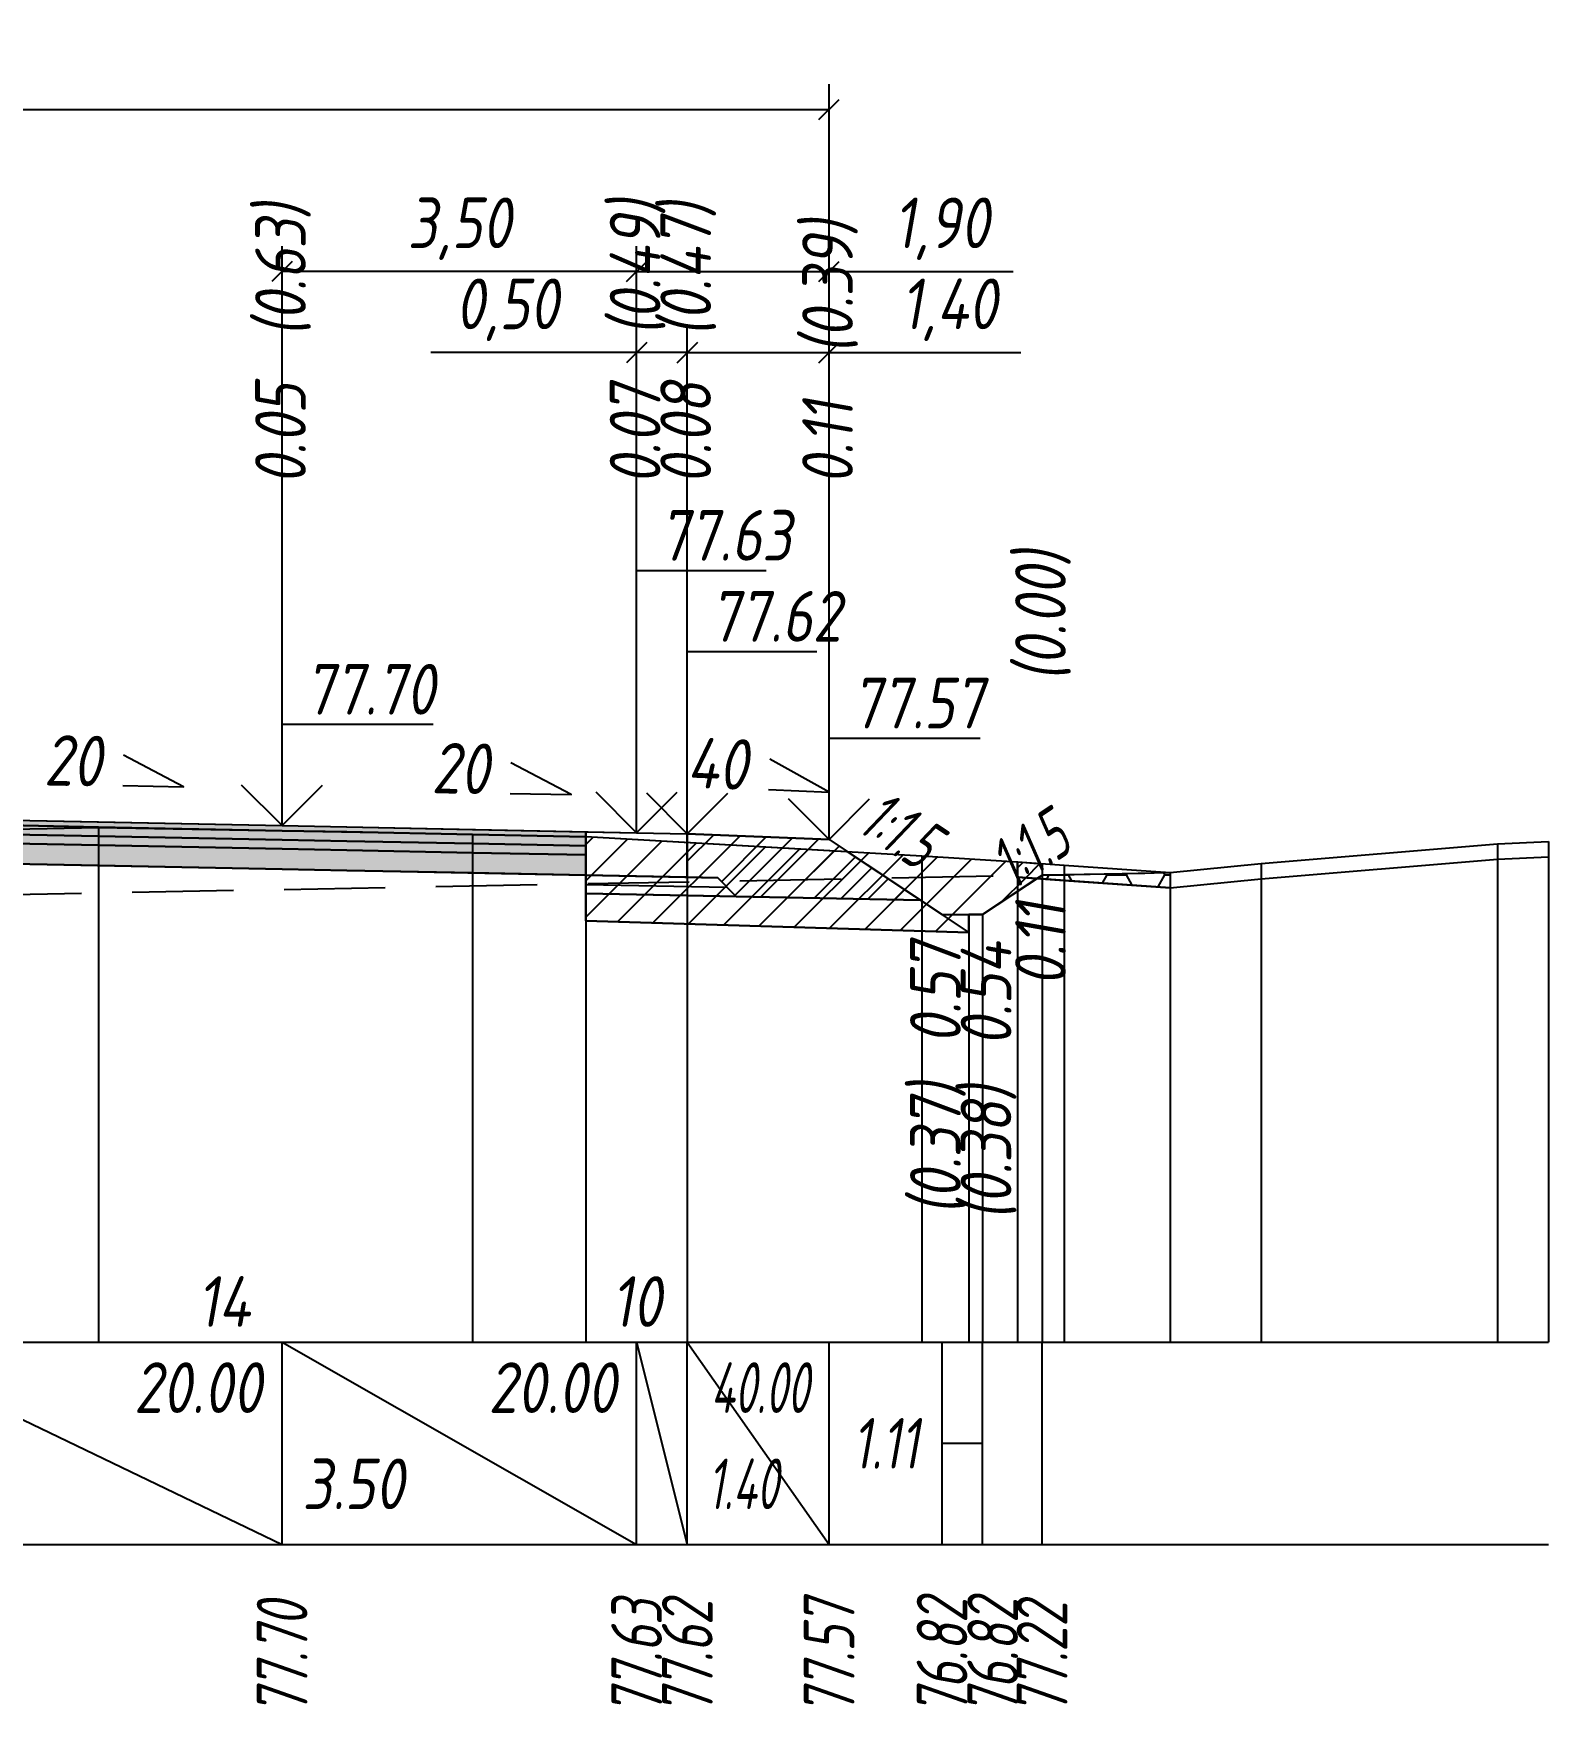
# Model space of a CAD drawing. Extents: x -717 to 1451, y -133302 to 233.
# Drawn here: x 167 to 241.8, y -18704.9 to -18622.4 of the extents above; entities that cross this region are included whole.
import ezdxf
from ezdxf.enums import TextEntityAlignment as Align

# ---------------------------------------------------------------- set-up
doc = ezdxf.new("R2010")
doc.units = 0
doc.linetypes.add('штриховая', pattern=[0.75, 0.5, -0.25])
for name, color, linetype in [('Интерполированный поперечник', 2, 'Continuous'), ('Код_514', 1, 'Continuous'), ('Контур_0', 7, 'Continuous'), ('Контур_2521', 7, 'Continuous'), ('Контур_2564', 7, 'Continuous'), ('Контур_2660', 7, 'Continuous'), ('Контур_2665', 7, 'Continuous'), ('Контур_400', 7, 'Continuous'), ('Контур_508', 7, 'Continuous'), ('Контур_512', 7, 'Continuous'), ('Контур_513', 7, 'Continuous'), ('Контур_818', 7, 'Continuous'), ('Красный поперечник', 1, 'Continuous'), ('Объём_2501', 7, 'Continuous'), ('Объём_2564', 7, 'Continuous'), ('Объём_2650', 7, 'Continuous'), ('Объём_2660', 7, 'Continuous'), ('Объём_2661', 7, 'Continuous'), ('Объём_2662', 7, 'Continuous'), ('Объём_2663', 7, 'Continuous'), ('Объём_2664', 7, 'Continuous'), ('Объём_2665', 7, 'Continuous'), ('Объём_2666', 7, 'Continuous'), ('Объём_2667', 7, 'Continuous'), ('Объём_2668', 7, 'Continuous'), ('Объём_2669', 7, 'Continuous'), ('Объём_2675', 7, 'Continuous'), ('Объём_2753', 7, 'Continuous'), ('Откосы', 7, 'Continuous'), ('Отметки покрытия', 7, 'Continuous'), ('Рабочие отметки', 7, 'Continuous'), ('Рабочие отметки доп.', 7, 'Continuous'), ('Слои выравнивания', 7, 'Continuous'), ('Таблица', 7, 'Continuous'), ('Уклоны проезжей части', 7, 'Continuous'), ('Черный поперечник', 3, 'Continuous')]:
    doc.layers.add(name, color=color, linetype=linetype)
for name, color, linetype, true_color in [('Контур_2540', 2, 'Continuous', 0xffff00), ('Контур_2560', 2, 'Continuous', 0xffff00), ('Контур_2561', 7, 'Continuous', 0xff8040), ('Контур_2562', 3, 'Continuous', 0x00ff00), ('Контур_2563', 7, 'Continuous', 0xff8000), ('Контур_2570', 7, 'Continuous', 0x80ff00), ('Контур_2725', 7, 'Continuous', 0x323232), ('Контур_2736', 4, 'Continuous', 0x00ffff), ('Контур_2737', 4, 'Continuous', 0x00ffff), ('Контур_2738', 4, 'Continuous', 0x00ffff), ('Контур_2739', 4, 'Continuous', 0x00ffff), ('Контур_2741', 4, 'Continuous', 0x00ffff), ('Контур_2742', 4, 'Continuous', 0x00ffff), ('Контур_2743', 4, 'Continuous', 0x00ffff), ('Контур_2744', 7, 'Continuous', 0xa4ffff), ('Контур_2745', 7, 'Continuous', 0xa4ffff), ('Контур_2747', 4, 'Continuous', 0x00ffff), ('Контур_2748', 4, 'Continuous', 0x00ffff), ('Контур_2749', 4, 'Continuous', 0x00ffff), ('Контур_2750', 4, 'Continuous', 0x00ffff), ('Контур_2751', 4, 'Continuous', 0x00ffff), ('Контур_2752', 4, 'Continuous', 0x00ffff), ('Контур_2760', 7, 'Continuous', 0x323232), ('Контур_2761', 7, 'Continuous', 0x323232), ('Контур_2762', 7, 'Continuous', 0x323232), ('Контур_2763', 7, 'Continuous', 0x323232), ('Контур_402', 7, 'Continuous', 0xff6464), ('Контур_703', 4, 'Continuous', 0x00ffff), ('Контур_705', 4, 'Continuous', 0x00ffff), ('Контур_707', 4, 'Continuous', 0x00ffff), ('Контур_720', 131, 'Continuous', 0xaaffff), ('Объём_2500', 7, 'Continuous', 0xc0c0c0), ('Объём_2520', 7, 'Continuous', 0x80ffff), ('Объём_2540', 2, 'Continuous', 0xffff00), ('Объём_2560', 2, 'Continuous', 0xffff00), ('Объём_2561', 7, 'Continuous', 0xff8040), ('Объём_2562', 3, 'Continuous', 0x00ff00), ('Объём_2563', 7, 'Continuous', 0xff8000), ('Объём_2570', 7, 'Continuous', 0x80ff00), ('Объём_2600', 7, 'Continuous', 0x808000), ('Объём_2746', 2, 'Continuous', 0xffff00)]:
    doc.layers.add(name, color=color, linetype=linetype, true_color=true_color)
doc.styles.get("Standard").update_dxf_attribs({"font": 'txt', "height": 2.5})
doc.styles.add('М', font='romand.shx', dxfattribs={"width": 0.8, "oblique": 10, "height": 2.5})
doc.dimstyles.new('ISO-25', dxfattribs={"dimtxt": 2.5, "dimasz": 2.5, "dimexe": 1.25, "dimexo": 0.625, "dimtad": 1, "dimtxsty": 'Standard', "dimcen": 2.5, "dimadec": 0, "dimazin": 0, "dimtfac": 1, "dimtmove": 0, "dimatfit": 3, "dimfxl": 1, "dimarcsym": 0})

# ---------------------------------------------------------------- blocks, each defined once
blk = doc.blocks.new('_Oblique')
at = {"color": 0, "linetype": 'ByBlock', "lineweight": -2}
blk.add_line((-0.5, -0.5), (0.5, 0.5), dxfattribs=at)
blk = doc.blocks.new('*D441')
at = {"color": 0, "lineweight": -2, "transparency": 16777216}
for p, q in [((199.311, -18661.345), (199.311, -18636.905)), ((206.311, -18661.625), (206.311, -18636.905)), ((199.311, -18638.155), (206.311, -18638.155)), ((206.311, -18638.155), (215.777, -18638.155))]:
    blk.add_line(p, q, dxfattribs=at)
at = {"layer": 'Defpoints', "color": 0, "transparency": 16777216}
for p in [(206.311, -18638.155), (199.311, -18661.97), (206.311, -18662.25)]:
    blk.add_point(p, dxfattribs=at)
at = {"color": 0, "lineweight": -2, "transparency": 16777216, "rotation": 180}
blk.add_blockref('_Oblique', (199.311, -18638.155), dxfattribs=at)
at = {"color": 0, "lineweight": -2, "transparency": 16777216}
blk.add_blockref('_Oblique', (206.311, -18638.155), dxfattribs=at)
at = {"color": 0, "transparency": 16777216, "insert": (212.237, -18636.042), "char_height": 2.5, "width": 8.75, "attachment_point": 5, "style": 'М'}
blk.add_mtext('1,40', dxfattribs=at)
blk = doc.blocks.new('*D443')
at = {"color": 0, "lineweight": -2, "transparency": 16777216}
for p, q in [((196.811, -18661.295), (196.811, -18636.905)), ((199.311, -18661.345), (199.311, -18636.905)), ((196.811, -18638.155), (186.66, -18638.155)), ((199.311, -18638.155), (196.811, -18638.155))]:
    blk.add_line(p, q, dxfattribs=at)
at = {"layer": 'Defpoints', "color": 0, "transparency": 16777216}
for p in [(199.311, -18638.155), (196.811, -18661.92), (199.311, -18661.97)]:
    blk.add_point(p, dxfattribs=at)
at = {"color": 0, "lineweight": -2, "transparency": 16777216, "rotation": 180}
blk.add_blockref('_Oblique', (196.811, -18638.155), dxfattribs=at)
at = {"color": 0, "lineweight": -2, "transparency": 16777216}
blk.add_blockref('_Oblique', (199.311, -18638.155), dxfattribs=at)
at = {"color": 0, "transparency": 16777216, "insert": (190.422, -18636.042), "char_height": 2.5, "width": 9.16667, "attachment_point": 5, "style": 'М'}
blk.add_mtext('0,50', dxfattribs=at)
blk = doc.blocks.new('*D445')
at = {"color": 0, "lineweight": -2, "transparency": 16777216}
for p, q in [((179.311, -18660.945), (179.311, -18632.905)), ((196.811, -18661.295), (196.811, -18632.905)), ((196.811, -18634.155), (179.311, -18634.155))]:
    blk.add_line(p, q, dxfattribs=at)
at = {"layer": 'Defpoints', "color": 0, "transparency": 16777216}
for p in [(179.311, -18634.155), (179.311, -18661.57), (196.811, -18661.92)]:
    blk.add_point(p, dxfattribs=at)
at = {"color": 0, "lineweight": -2, "transparency": 16777216, "rotation": 180}
blk.add_blockref('_Oblique', (179.311, -18634.155), dxfattribs=at)
at = {"color": 0, "lineweight": -2, "transparency": 16777216}
blk.add_blockref('_Oblique', (196.811, -18634.155), dxfattribs=at)
at = {"color": 0, "transparency": 16777216, "insert": (188.061, -18632.042), "char_height": 2.5, "width": 9.58333, "attachment_point": 5, "style": 'М'}
blk.add_mtext('3,50', dxfattribs=at)
blk = doc.blocks.new('*D446')
at = {"color": 0, "lineweight": -2, "transparency": 16777216}
for p, q in [((196.811, -18661.295), (196.811, -18632.905)), ((206.311, -18661.625), (206.311, -18632.905)), ((196.811, -18634.155), (206.311, -18634.155)), ((206.311, -18634.155), (215.402, -18634.155))]:
    blk.add_line(p, q, dxfattribs=at)
at = {"layer": 'Defpoints', "color": 0, "transparency": 16777216}
for p in [(196.811, -18634.155), (196.811, -18661.92), (206.311, -18662.25)]:
    blk.add_point(p, dxfattribs=at)
at = {"color": 0, "lineweight": -2, "transparency": 16777216, "rotation": 180}
blk.add_blockref('_Oblique', (196.811, -18634.155), dxfattribs=at)
at = {"color": 0, "lineweight": -2, "transparency": 16777216}
blk.add_blockref('_Oblique', (206.311, -18634.155), dxfattribs=at)
at = {"color": 0, "transparency": 16777216, "insert": (211.861, -18632.042), "char_height": 2.5, "width": 8.75, "attachment_point": 5, "style": 'М'}
blk.add_mtext('1,90', dxfattribs=at)
blk = doc.blocks.new('*D448')
at = {"color": 0, "lineweight": -2, "transparency": 16777216}
for p, q in [((110.811, -18661.625), (110.811, -18624.905)), ((206.311, -18661.625), (206.311, -18624.905)), ((110.811, -18626.155), (206.311, -18626.155))]:
    blk.add_line(p, q, dxfattribs=at)
at = {"layer": 'Defpoints', "color": 0, "transparency": 16777216}
for p in [(206.311, -18626.155), (110.811, -18662.25), (206.311, -18662.25)]:
    blk.add_point(p, dxfattribs=at)
at = {"color": 0, "lineweight": -2, "transparency": 16777216, "rotation": 180}
blk.add_blockref('_Oblique', (110.811, -18626.155), dxfattribs=at)
at = {"color": 0, "lineweight": -2, "transparency": 16777216}
blk.add_blockref('_Oblique', (206.311, -18626.155), dxfattribs=at)
at = {"color": 0, "transparency": 16777216, "insert": (158.561, -18624.042), "char_height": 2.5, "width": 10.41667, "attachment_point": 5, "style": 'М'}
blk.add_mtext('19,10', dxfattribs=at)

msp = doc.modelspace()

# ---------------------------------------------------------------- hatches: boundary and pattern name
at = {"layer": 'Объём_2563'}
h = msp.add_hatch(dxfattribs=at)
h.set_pattern_fill('ANSI31', color=256, scale=0.3)
h.paths.add_polyline_path([(201.73, -18665.006), (200.811, -18664.087), (199.311, -18664.057), (199.311, -18661.907), (206.311, -18662.187), (210.811, -18665.187)])
at = {"layer": 'Объём_2570'}
h = msp.add_hatch(dxfattribs=at)
h.set_pattern_fill('ANSI31', color=256, scale=0.2)
h.paths.add_polyline_path([(215.607, -18663.303), (216.82, -18663.389), (216.82, -18664.137), (215.611, -18664.049)])
at = {"layer": 'Объём_2600'}
h = msp.add_hatch(dxfattribs=at)
h.set_pattern_fill('ANSI31', color=6, scale=0.4)
h.paths.add_polyline_path([(213.885, -18665.903), (213.203, -18665.903), (213.203, -18666.782), (194.306, -18666.215), (194.306, -18662.045), (210.89, -18662.997), (215.607, -18663.303), (215.611, -18664.049), (216.562, -18664.118)])
h = msp.add_hatch(dxfattribs=at)
h.set_pattern_fill('HONEY', color=5, scale=0.3)
h.paths.add_polyline_path([(216.82, -18663.946), (223.152, -18663.826), (223.152, -18664.576), (216.562, -18664.118)])
at = {"layer": 'Слои выравнивания'}
for color, points in [(2, [(158.561, -18661.092), (159.419, -18661.11), (164.313, -18661.207), (170.243, -18661.326), (179.311, -18661.507), (182.51, -18661.571), (188.713, -18661.695), (194.306, -18661.807), (194.306, -18662.057), (188.713, -18661.945), (182.51, -18661.821), (179.311, -18661.757), (170.243, -18661.576), (164.313, -18661.457), (159.419, -18661.36), (158.561, -18661.342)]), (3, [(158.561, -18661.342), (159.419, -18661.36), (164.313, -18661.457), (170.243, -18661.576), (179.311, -18661.757), (182.51, -18661.821), (188.713, -18661.945), (194.306, -18662.057), (194.306, -18662.507), (188.713, -18662.395), (182.51, -18662.271), (179.311, -18662.207), (170.243, -18662.026), (164.313, -18661.907), (159.419, -18661.81), (158.561, -18661.792)]), (4, [(158.561, -18661.792), (159.419, -18661.81), (164.313, -18661.907), (170.243, -18662.026), (179.311, -18662.207), (182.51, -18662.271), (188.713, -18662.395), (194.306, -18662.507), (194.306, -18662.957), (188.713, -18662.845), (182.51, -18662.721), (179.311, -18662.657), (170.243, -18662.476), (164.313, -18662.357), (159.419, -18662.26), (158.561, -18662.242)]), (5, [(158.561, -18662.242), (159.419, -18662.26), (164.313, -18662.357), (170.243, -18662.476), (179.311, -18662.657), (182.51, -18662.721), (188.713, -18662.845), (194.306, -18662.957), (194.306, -18663.957), (188.713, -18663.845), (182.51, -18663.721), (179.311, -18663.657), (170.243, -18663.476), (164.313, -18663.357), (159.419, -18663.26), (158.561, -18663.242)])]:
    msp.add_hatch(color=color, dxfattribs=at).paths.add_polyline_path(points)

# ---------------------------------------------------------------- linework, layer by layer
at = {"layer": 'Интерполированный поперечник', "linetype": 'штриховая', "ltscale": 10, "flags": 128}
msp.add_lwpolyline([(104.42, -18666.072), (223.152, -18663.826)], dxfattribs=at)
at = {"layer": 'Код_514'}
for p, q in [((158.561, -18687), (179.311, -18697)), ((179.311, -18697), (179.311, -18687)), ((179.311, -18687), (196.811, -18697)), ((196.811, -18697), (196.811, -18687)), ((196.811, -18687), (199.311, -18697)), ((199.311, -18697), (199.311, -18687)), ((199.311, -18687), (206.311, -18697)), ((206.311, -18697), (206.311, -18687)), ((211.885, -18697), (211.885, -18687)), ((213.885, -18697), (213.885, -18687)), ((216.82, -18697), (216.82, -18687)), ((211.885, -18692), (213.885, -18692))]:
    msp.add_line(p, q, dxfattribs=at)
at = {"layer": 'Контур_0', "flags": 128}
for points in [[(194.306, -18661.807), (199.311, -18661.907), (199.311, -18664.057), (194.306, -18663.957), (194.306, -18661.807), (194.306, -18661.807)], [(206.311, -18662.187), (209.166, -18664.09), (209.166, -18664.09), (209.166, -18664.09), (209.166, -18664.09), (209.166, -18664.09), (209.166, -18664.09), (209.166, -18664.09), (209.166, -18664.09), (209.166, -18664.09), (209.166, -18664.09), (209.166, -18664.09), (209.166, -18664.09), (209.166, -18664.09), (209.166, -18664.09), (211.885, -18665.903)], [(206.311, -18662.187), (209.166, -18664.09), (209.166, -18664.09), (209.166, -18664.09), (209.166, -18664.09), (209.166, -18664.09), (209.166, -18664.09), (209.166, -18664.09), (209.166, -18664.09), (209.166, -18664.09), (209.166, -18664.09), (209.166, -18664.09), (209.166, -18664.09), (209.166, -18664.09), (209.166, -18664.09), (211.885, -18665.903), (213.885, -18665.903), (216.82, -18663.946), (216.82, -18663.946), (216.82, -18663.946), (216.82, -18663.946), (216.82, -18663.946), (216.82, -18663.946), (216.82, -18663.946), (216.82, -18663.946), (216.82, -18663.946), (216.82, -18663.946), (216.82, -18663.946), (216.82, -18663.946), (216.82, -18663.946)], [(199.311, -18664.957), (194.306, -18664.857), (194.306, -18663.957), (200.811, -18664.087), (201.73, -18665.006), (199.311, -18664.957), (199.311, -18664.957)], [(199.311, -18664.057), (200.811, -18664.087), (201.73, -18665.006), (210.811, -18665.187)]]:
    msp.add_lwpolyline(points, dxfattribs=at)
at = {"layer": 'Контур_2521', "color": 250, "flags": 128}
msp.add_lwpolyline([(194.306, -18664.407), (201.27, -18664.547)], dxfattribs=at)
at = {"layer": 'Контур_2540', "flags": 128}
msp.add_lwpolyline([(196.811, -18664.907), (210.811, -18665.187), (213.203, -18666.782), (194.306, -18666.215), (194.306, -18664.857), (196.811, -18664.907), (196.811, -18664.907)], dxfattribs=at)
at = {"layer": 'Контур_2560', "flags": 128}
msp.add_lwpolyline([(199.311, -18661.907), (206.311, -18662.187), (206.311, -18662.187), (206.311, -18662.187)], dxfattribs=at)
at = {"layer": 'Контур_2561', "flags": 128}
msp.add_lwpolyline([(199.311, -18661.907), (199.311, -18661.907), (206.311, -18662.187), (206.311, -18662.187), (199.311, -18661.907)], dxfattribs=at)
at = {"layer": 'Контур_2562', "flags": 128}
msp.add_lwpolyline([(206.311, -18662.187), (206.311, -18662.187), (206.311, -18662.187), (206.311, -18662.187), (206.311, -18662.187)], dxfattribs=at)
at = {"layer": 'Контур_2563', "flags": 128}
msp.add_lwpolyline([(201.73, -18665.006), (200.811, -18664.087), (199.311, -18664.057), (199.311, -18661.907), (206.311, -18662.187), (210.811, -18665.187), (201.73, -18665.006), (201.73, -18665.006)], dxfattribs=at)
at = {"layer": 'Контур_2564', "flags": 128}
msp.add_lwpolyline([(199.311, -18661.907), (206.311, -18662.187)], dxfattribs=at)
at = {"layer": 'Контур_2570', "flags": 128}
msp.add_lwpolyline([(164.313, -18661.711), (170.243, -18661.608), (188.713, -18661.929), (194.306, -18662.045), (210.89, -18662.997), (215.607, -18663.303), (215.611, -18663.299), (215.611, -18664.049), (217.911, -18664.216), (223.152, -18664.576), (223.152, -18664.576), (227.64, -18664.131), (239.307, -18663.157), (241.82, -18663.042)], dxfattribs=at)
at = {"layer": 'Контур_2660', "flags": 128}
msp.add_lwpolyline([(194.306, -18666.215), (213.203, -18666.782)], dxfattribs=at)
at = {"layer": 'Контур_2665', "flags": 128}
msp.add_lwpolyline([(206.311, -18662.187), (206.311, -18662.187)], dxfattribs=at)
at = {"layer": 'Контур_2725', "flags": 128}
msp.add_lwpolyline([(145.539, -18663.503), (158.561, -18663.242), (159.419, -18663.26), (164.313, -18663.357), (170.243, -18663.476), (179.311, -18663.657), (182.51, -18663.721), (188.713, -18663.845), (194.306, -18663.957)], dxfattribs=at)
at = {"layer": 'Контур_2736', "flags": 128}
for points in [[(206.311, -18662.187), (209.166, -18664.09)], [(209.166, -18664.09), (211.885, -18665.903)]]:
    msp.add_lwpolyline(points, dxfattribs=at)
at = {"layer": 'Контур_2737', "flags": 128}
msp.add_lwpolyline([(209.166, -18664.09), (209.166, -18664.09)], dxfattribs=at)
at = {"layer": 'Контур_2738', "flags": 128}
msp.add_lwpolyline([(209.166, -18664.09), (209.166, -18664.09)], dxfattribs=at)
at = {"layer": 'Контур_2739', "flags": 128}
msp.add_lwpolyline([(209.166, -18664.09), (209.166, -18664.09)], dxfattribs=at)
at = {"layer": 'Контур_2741', "flags": 128}
msp.add_lwpolyline([(216.82, -18663.946), (216.82, -18663.946)], dxfattribs=at)
at = {"layer": 'Контур_2742', "flags": 128}
msp.add_lwpolyline([(216.82, -18663.946), (216.82, -18663.946)], dxfattribs=at)
at = {"layer": 'Контур_2743', "flags": 128}
msp.add_lwpolyline([(216.82, -18663.946), (216.82, -18663.946)], dxfattribs=at)
at = {"layer": 'Контур_2744', "flags": 128}
msp.add_lwpolyline([(216.82, -18663.946), (216.82, -18663.946)], dxfattribs=at)
msp.add_lwpolyline([(216.82, -18663.946), (216.82, -18663.946)], dxfattribs=at)
msp.add_lwpolyline([(216.82, -18663.946), (216.82, -18663.946)], dxfattribs=at)
msp.add_lwpolyline([(216.82, -18663.946), (216.82, -18663.946)], dxfattribs=at)
msp.add_lwpolyline([(216.82, -18663.946), (216.82, -18663.946)], dxfattribs=at)
msp.add_lwpolyline([(216.82, -18663.946), (216.82, -18663.946)], dxfattribs=at)
at = {"layer": 'Контур_2745', "flags": 128}
msp.add_lwpolyline([(209.166, -18664.09), (209.166, -18664.09)], dxfattribs=at)
msp.add_lwpolyline([(209.166, -18664.09), (209.166, -18664.09)], dxfattribs=at)
msp.add_lwpolyline([(209.166, -18664.09), (209.166, -18664.09)], dxfattribs=at)
msp.add_lwpolyline([(209.166, -18664.09), (209.166, -18664.09)], dxfattribs=at)
msp.add_lwpolyline([(209.166, -18664.09), (209.166, -18664.09)], dxfattribs=at)
msp.add_lwpolyline([(209.166, -18664.09), (209.166, -18664.09)], dxfattribs=at)
at = {"layer": 'Контур_2747', "flags": 128}
msp.add_lwpolyline([(209.166, -18664.09), (209.166, -18664.09)], dxfattribs=at)
at = {"layer": 'Контур_2748', "flags": 128}
msp.add_lwpolyline([(209.166, -18664.09), (209.166, -18664.09)], dxfattribs=at)
at = {"layer": 'Контур_2749', "flags": 128}
msp.add_lwpolyline([(209.166, -18664.09), (209.166, -18664.09)], dxfattribs=at)
at = {"layer": 'Контур_2750', "flags": 128}
msp.add_lwpolyline([(216.82, -18663.946), (216.82, -18663.946)], dxfattribs=at)
at = {"layer": 'Контур_2751', "flags": 128}
msp.add_lwpolyline([(216.82, -18663.946), (216.82, -18663.946)], dxfattribs=at)
at = {"layer": 'Контур_2752', "flags": 128}
msp.add_lwpolyline([(216.82, -18663.946), (216.82, -18663.946)], dxfattribs=at)
at = {"layer": 'Контур_2760', "flags": 128}
msp.add_lwpolyline([(145.539, -18661.353), (158.561, -18661.092), (159.419, -18661.11), (164.313, -18661.207), (170.243, -18661.326), (179.311, -18661.507), (182.51, -18661.571), (188.713, -18661.695), (194.306, -18661.807)], dxfattribs=at)
at = {"layer": 'Контур_2761', "flags": 128}
msp.add_lwpolyline([(145.539, -18661.603), (158.561, -18661.342), (159.419, -18661.36), (164.313, -18661.457), (170.243, -18661.576), (179.311, -18661.757), (182.51, -18661.821), (188.713, -18661.945), (194.306, -18662.057)], dxfattribs=at)
at = {"layer": 'Контур_2762', "flags": 128}
msp.add_lwpolyline([(145.539, -18662.053), (158.561, -18661.792), (159.419, -18661.81), (164.313, -18661.907), (170.243, -18662.026), (179.311, -18662.207), (182.51, -18662.271), (188.713, -18662.395), (194.306, -18662.507)], dxfattribs=at)
at = {"layer": 'Контур_2763', "flags": 128}
msp.add_lwpolyline([(145.539, -18662.503), (158.561, -18662.242), (159.419, -18662.26), (164.313, -18662.357), (170.243, -18662.476), (179.311, -18662.657), (182.51, -18662.721), (188.713, -18662.845), (194.306, -18662.957)], dxfattribs=at)
at = {"layer": 'Контур_400', "flags": 128}
msp.add_lwpolyline([(158.561, -18661.092), (179.311, -18661.507), (196.811, -18661.857), (196.811, -18661.857), (196.811, -18661.857), (196.811, -18661.857), (196.811, -18661.857), (196.811, -18661.857), (199.311, -18661.907)], dxfattribs=at)
at = {"layer": 'Контур_402', "flags": 128}
msp.add_lwpolyline([(105, -18666.749), (145.539, -18665.533), (145.539, -18663.503), (158.561, -18663.242), (194.306, -18663.957), (194.306, -18666.215), (213.203, -18666.782)], dxfattribs=at)
at = {"layer": 'Контур_508', "flags": 128}
msp.add_lwpolyline([(105, -18666.749), (145.539, -18665.533), (145.539, -18663.503), (158.561, -18663.242), (194.306, -18663.957), (194.306, -18666.215), (213.203, -18666.782), (213.203, -18665.903), (213.885, -18665.903), (216.82, -18663.946)], dxfattribs=at)
at = {"layer": 'Контур_512', "flags": 128}
msp.add_lwpolyline([(194.306, -18666.215), (213.203, -18666.782), (213.203, -18665.903), (213.885, -18665.903), (216.82, -18663.946)], dxfattribs=at)
at = {"layer": 'Контур_513', "flags": 128}
msp.add_lwpolyline([(105, -18666.749), (145.539, -18665.533), (145.539, -18663.503), (158.561, -18663.242), (194.306, -18663.957), (194.306, -18666.215), (213.203, -18666.782), (213.203, -18665.903), (213.885, -18665.903), (216.82, -18663.946)], dxfattribs=at)
at = {"layer": 'Контур_703', "flags": 128}
msp.add_lwpolyline([(206.311, -18662.187), (209.166, -18664.09)], dxfattribs=at)
at = {"layer": 'Контур_705', "flags": 128}
msp.add_lwpolyline([(209.166, -18664.09), (209.166, -18664.09)], dxfattribs=at)
at = {"layer": 'Контур_707', "flags": 128}
msp.add_lwpolyline([(213.885, -18665.903), (216.82, -18663.946)], dxfattribs=at)
at = {"layer": 'Контур_720', "flags": 128}
msp.add_lwpolyline([(211.885, -18665.903), (213.885, -18665.903)], dxfattribs=at)
at = {"layer": 'Контур_818', "flags": 128}
msp.add_lwpolyline([(105, -18666.717), (115.056, -18664.892), (121.119, -18664.005), (121.119, -18663.255), (139.859, -18662.444), (145.539, -18662.088), (158.561, -18661.827), (164.313, -18661.711), (170.243, -18661.608), (188.713, -18661.929), (194.306, -18662.045), (210.89, -18662.997), (215.607, -18663.303), (215.611, -18663.299), (215.611, -18664.049), (216.82, -18664.137)], dxfattribs=at)
at = {"layer": 'Красный поперечник'}
for p, q in [((158.561, -18661.092), (179.311, -18661.507)), ((179.311, -18661.507), (196.811, -18661.857)), ((196.811, -18661.857), (199.311, -18661.907)), ((199.311, -18661.907), (206.311, -18662.187)), ((206.311, -18662.187), (211.885, -18665.903)), ((213.885, -18665.903), (216.82, -18663.946)), ((216.82, -18663.946), (216.82, -18687)), ((211.885, -18665.903), (213.885, -18665.903)), ((213.203, -18665.903), (213.203, -18687)), ((213.885, -18665.903), (213.885, -18687)), ((194.306, -18666.215), (194.306, -18687)), ((213.203, -18666.782), (213.203, -18687))]:
    msp.add_line(p, q, dxfattribs=at)
at = {"layer": 'Объём_2500', "flags": 128}
msp.add_lwpolyline([(194.306, -18661.807), (199.311, -18661.907), (199.311, -18664.057), (194.306, -18663.957), (194.306, -18661.807), (194.306, -18661.807)], dxfattribs=at)
at = {"layer": 'Объём_2501', "flags": 128}
msp.add_lwpolyline([(158.561, -18661.092), (179.311, -18661.507), (196.811, -18661.857), (196.811, -18661.857), (196.811, -18661.857), (196.811, -18661.857), (196.811, -18661.857), (196.811, -18661.857), (199.311, -18661.907)], dxfattribs=at)
at = {"layer": 'Объём_2520', "color": 250, "flags": 128}
msp.add_lwpolyline([(199.311, -18664.957), (194.306, -18664.857), (194.306, -18663.957), (200.811, -18664.087), (201.73, -18665.006), (199.311, -18664.957), (199.311, -18664.957)], dxfattribs=at)
at = {"layer": 'Объём_2540', "flags": 128}
msp.add_lwpolyline([(196.811, -18664.907), (210.811, -18665.187), (213.203, -18666.782), (194.306, -18666.215), (194.306, -18664.857), (196.811, -18664.907), (196.811, -18664.907)], dxfattribs=at)
at = {"layer": 'Объём_2560', "flags": 128}
msp.add_lwpolyline([(199.311, -18661.907), (206.311, -18662.187), (206.311, -18662.187), (206.311, -18662.187)], dxfattribs=at)
at = {"layer": 'Объём_2561', "flags": 128}
msp.add_lwpolyline([(199.311, -18661.907), (199.311, -18661.907), (206.311, -18662.187), (206.311, -18662.187), (199.311, -18661.907)], dxfattribs=at)
at = {"layer": 'Объём_2562', "flags": 128}
msp.add_lwpolyline([(206.311, -18662.187), (206.311, -18662.187), (206.311, -18662.187), (206.311, -18662.187), (206.311, -18662.187)], dxfattribs=at)
at = {"layer": 'Объём_2563', "color": 250, "flags": 128}
msp.add_lwpolyline([(201.73, -18665.006), (200.811, -18664.087), (199.311, -18664.057), (199.311, -18661.907), (206.311, -18662.187), (210.811, -18665.187), (201.73, -18665.006), (201.73, -18665.006)], dxfattribs=at)
at = {"layer": 'Объём_2564', "flags": 128}
msp.add_lwpolyline([(199.311, -18661.907), (206.311, -18662.187)], dxfattribs=at)
at = {"layer": 'Объём_2570', "flags": 128}
msp.add_lwpolyline([(215.607, -18663.303), (216.82, -18663.389), (216.82, -18664.137), (215.611, -18664.049), (215.607, -18663.303), (215.607, -18663.303)], dxfattribs=at)
at = {"layer": 'Объём_2600', "color": 5, "flags": 128}
msp.add_lwpolyline([(216.82, -18663.946), (223.152, -18663.826), (223.152, -18664.576), (216.562, -18664.118), (216.82, -18663.946), (216.82, -18663.946)], dxfattribs=at)
at = {"layer": 'Объём_2650', "color": 6, "flags": 128}
msp.add_lwpolyline([(213.885, -18665.903), (213.203, -18665.903), (213.203, -18666.782), (194.306, -18666.215), (194.306, -18662.045), (210.89, -18662.997), (215.607, -18663.303), (215.611, -18664.049), (216.562, -18664.118), (213.885, -18665.903), (213.885, -18665.903)], dxfattribs=at)
at = {"layer": 'Объём_2660', "flags": 128}
msp.add_lwpolyline([(194.306, -18666.215), (213.203, -18666.782)], dxfattribs=at)
at = {"layer": 'Объём_2661', "flags": 128}
msp.add_lwpolyline([(206.311, -18662.187), (209.166, -18664.09), (211.885, -18665.903)], dxfattribs=at)
at = {"layer": 'Объём_2662', "flags": 128}
msp.add_lwpolyline([(213.885, -18665.903), (216.82, -18663.946)], dxfattribs=at)
at = {"layer": 'Объём_2663', "flags": 128}
msp.add_lwpolyline([(211.885, -18665.903), (213.885, -18665.903)], dxfattribs=at)
at = {"layer": 'Объём_2664', "flags": 128}
msp.add_lwpolyline([(211.885, -18665.903), (213.885, -18665.903)], dxfattribs=at)
at = {"layer": 'Объём_2665', "flags": 128}
msp.add_lwpolyline([(206.311, -18662.187), (206.311, -18662.187)], dxfattribs=at)
at = {"layer": 'Объём_2666', "flags": 128}
for points in [[(206.311, -18662.187), (209.166, -18664.09)], [(209.166, -18664.09), (211.885, -18665.903)]]:
    msp.add_lwpolyline(points, dxfattribs=at)
at = {"layer": 'Объём_2667', "flags": 128}
for points in [[(209.166, -18664.09), (209.166, -18664.09)], [(216.82, -18663.946), (216.82, -18663.946)]]:
    msp.add_lwpolyline(points, dxfattribs=at)
at = {"layer": 'Объём_2668', "flags": 128}
for points in [[(209.166, -18664.09), (209.166, -18664.09)], [(216.82, -18663.946), (216.82, -18663.946)]]:
    msp.add_lwpolyline(points, dxfattribs=at)
at = {"layer": 'Объём_2669', "flags": 128}
for points in [[(209.166, -18664.09), (209.166, -18664.09)], [(216.82, -18663.946), (216.82, -18663.946)]]:
    msp.add_lwpolyline(points, dxfattribs=at)
at = {"layer": 'Объём_2675', "flags": 128}
for points in [[(209.166, -18664.09), (209.166, -18664.09)], [(209.166, -18664.09), (209.166, -18664.09)], [(209.166, -18664.09), (209.166, -18664.09)], [(209.166, -18664.09), (209.166, -18664.09)], [(209.166, -18664.09), (209.166, -18664.09)], [(209.166, -18664.09), (209.166, -18664.09)], [(216.82, -18663.946), (216.82, -18663.946)], [(216.82, -18663.946), (216.82, -18663.946)], [(216.82, -18663.946), (216.82, -18663.946)], [(216.82, -18663.946), (216.82, -18663.946)], [(216.82, -18663.946), (216.82, -18663.946)], [(216.82, -18663.946), (216.82, -18663.946)]]:
    msp.add_lwpolyline(points, dxfattribs=at)
at = {"layer": 'Объём_2746', "flags": 128}
msp.add_lwpolyline([(213.203, -18666.782), (194.306, -18666.215), (194.306, -18662.045), (207.208, -18662.785), (211.885, -18665.903), (213.203, -18665.903), (213.203, -18666.782), (213.203, -18666.782)], dxfattribs=at)
at = {"layer": 'Объём_2753', "flags": 128}
msp.add_lwpolyline([(194.306, -18661.807), (194.306, -18661.807)], dxfattribs=at)
at = {"layer": 'Откосы', "color": 1, "flags": 128}
for points in [[(171.449, -18659.533), (174.449, -18659.593), (171.479, -18658.033)], [(190.574, -18659.916), (193.574, -18659.976), (190.604, -18658.416)], [(203.32, -18659.73), (206.318, -18659.849), (203.38, -18658.231)]]:
    msp.add_lwpolyline(points, dxfattribs=at)
at = {"layer": 'Отметки покрытия', "color": 1}
for p, q in [((196.811, -18661.857), (196.811, -18648.907)), ((196.811, -18648.907), (203.211, -18648.907)), ((199.311, -18661.907), (199.311, -18652.907)), ((199.311, -18652.907), (205.711, -18652.907)), ((179.311, -18661.507), (179.311, -18656.507)), ((179.311, -18656.507), (186.761, -18656.507)), ((206.311, -18662.187), (206.311, -18657.187)), ((206.311, -18657.187), (213.761, -18657.187)), ((179.311, -18661.507), (177.311, -18659.507)), ((179.311, -18661.507), (181.311, -18659.507)), ((196.811, -18661.857), (194.811, -18659.857)), ((196.811, -18661.857), (198.811, -18659.857)), ((199.311, -18661.907), (197.311, -18659.907)), ((199.311, -18661.907), (201.311, -18659.907)), ((206.311, -18662.187), (204.311, -18660.187)), ((206.311, -18662.187), (208.311, -18660.187))]:
    msp.add_line(p, q, dxfattribs=at)
at = {"layer": 'Слои выравнивания'}
for p, q in [((194.306, -18661.807), (194.306, -18687)), ((199.311, -18661.907), (199.311, -18687))]:
    msp.add_line(p, q, dxfattribs=at)
at = {"layer": 'Слои выравнивания', "color": 2, "flags": 128}
msp.add_lwpolyline([(158.561, -18661.092), (159.419, -18661.11), (164.313, -18661.207), (170.243, -18661.326), (179.311, -18661.507), (182.51, -18661.571), (188.713, -18661.695), (194.306, -18661.807), (194.306, -18662.057), (188.713, -18661.945), (182.51, -18661.821), (179.311, -18661.757), (170.243, -18661.576), (164.313, -18661.457), (159.419, -18661.36), (158.561, -18661.342)], close=True, dxfattribs=at)
at = {"layer": 'Слои выравнивания', "color": 3, "flags": 128}
msp.add_lwpolyline([(158.561, -18661.342), (159.419, -18661.36), (164.313, -18661.457), (170.243, -18661.576), (179.311, -18661.757), (182.51, -18661.821), (188.713, -18661.945), (194.306, -18662.057), (194.306, -18662.507), (188.713, -18662.395), (182.51, -18662.271), (179.311, -18662.207), (170.243, -18662.026), (164.313, -18661.907), (159.419, -18661.81), (158.561, -18661.792)], close=True, dxfattribs=at)
at = {"layer": 'Слои выравнивания', "color": 4, "flags": 128}
msp.add_lwpolyline([(158.561, -18661.792), (159.419, -18661.81), (164.313, -18661.907), (170.243, -18662.026), (179.311, -18662.207), (182.51, -18662.271), (188.713, -18662.395), (194.306, -18662.507), (194.306, -18662.957), (188.713, -18662.845), (182.51, -18662.721), (179.311, -18662.657), (170.243, -18662.476), (164.313, -18662.357), (159.419, -18662.26), (158.561, -18662.242)], close=True, dxfattribs=at)
at = {"layer": 'Слои выравнивания', "color": 5, "flags": 128}
msp.add_lwpolyline([(158.561, -18662.242), (159.419, -18662.26), (164.313, -18662.357), (170.243, -18662.476), (179.311, -18662.657), (182.51, -18662.721), (188.713, -18662.845), (194.306, -18662.957), (194.306, -18663.957), (188.713, -18663.845), (182.51, -18663.721), (179.311, -18663.657), (170.243, -18663.476), (164.313, -18663.357), (159.419, -18663.26), (158.561, -18663.242)], close=True, dxfattribs=at)
at = {"layer": 'Таблица'}
for p, q in [((80, -18687), (241.82, -18687)), ((80, -18697), (241.82, -18697))]:
    msp.add_line(p, q, dxfattribs=at)
at = {"layer": 'Черный поперечник', "color": 7}
for p, q in [((170.243, -18661.608), (170.243, -18687)), ((188.713, -18661.929), (188.713, -18687)), ((194.306, -18662.045), (194.306, -18687)), ((239.307, -18662.407), (239.307, -18687)), ((241.82, -18662.292), (241.82, -18687)), ((210.89, -18662.997), (210.89, -18687)), ((215.607, -18663.303), (215.607, -18687)), ((215.611, -18663.299), (215.611, -18687)), ((217.911, -18663.466), (217.911, -18687)), ((227.64, -18663.381), (227.64, -18687)), ((223.152, -18663.826), (223.152, -18687))]:
    msp.add_line(p, q, dxfattribs=at)
at = {"layer": 'Черный поперечник', "flags": 128}
msp.add_lwpolyline([(80, -18667), (94.1, -18666.693), (99.607, -18666.253), (104.42, -18666.072), (115.056, -18664.142), (121.119, -18663.255), (139.859, -18662.444), (145.539, -18662.088), (158.561, -18661.827), (164.313, -18661.711), (170.243, -18661.608), (188.713, -18661.929), (194.306, -18662.045), (210.89, -18662.997), (215.607, -18663.303), (215.611, -18663.299), (217.911, -18663.466), (223.152, -18663.826), (227.64, -18663.381), (239.307, -18662.407), (241.82, -18662.292)], dxfattribs=at)

# ---------------------------------------------------------------- texts
at = {"layer": 'Код_514', "style": 'М', "oblique": 10}
for s, width, p in [('20.00', 0.8, (178.311, -18688)), ('20.00', 0.8, (195.811, -18688)), ('40.00', 0.6, (205.311, -18688))]:
    msp.add_text(s, height=2.5, dxfattribs=dict(at, width=width)).set_placement(p, align=Align.TOP_RIGHT)
at = {"layer": 'Код_514', "style": 'М', "oblique": 10, "width": 0.7}
msp.add_text('1.11', height=2.5, dxfattribs=at).set_placement((209.098, -18692), align=Align.MIDDLE_CENTER)
at = {"layer": 'Код_514', "style": 'М', "oblique": 10}
for s, width, p in [('3.50', 0.8, (180.311, -18696)), ('1.40', 0.6, (200.311, -18696))]:
    msp.add_text(s, height=2.5, dxfattribs=dict(at, width=width)).set_placement(p, align=Align.BOTTOM_LEFT)
at = {"layer": 'Код_514', "style": 'М', "oblique": 10, "width": 0.7}
for s, p in [('77.70', (179.311, -18705.382)), ('77.63', (196.811, -18705.382)), ('77.62', (199.311, -18705.382)), ('77.57', (206.311, -18705.382)), ('76.82', (211.885, -18705.382)), ('76.82', (214.385, -18705.382)), ('77.22', (216.82, -18705.382))]:
    msp.add_text(s, height=2.5, rotation=90, dxfattribs=at).set_placement(p, align=Align.MIDDLE_LEFT)
at = {"layer": 'Отметки покрытия', "color": 1, "style": 'М', "oblique": 10, "width": 0.8}
for s, p in [('77.63', (197.952, -18649.176)), ('77.62', (200.452, -18653.176)), ('77.70', (180.452, -18656.776)), ('77.57', (207.452, -18657.456))]:
    msp.add_text(s, height=2.5, dxfattribs=at).set_placement(p, align=Align.BOTTOM_LEFT)
at = {"layer": 'Рабочие отметки', "color": 1, "style": 'М', "oblique": 10, "width": 0.8}
for s, p in [('0.05', (179.233, -18644.657)), ('0.07', (196.733, -18644.657)), ('0.08', (199.233, -18644.657)), ('0.11', (206.233, -18644.657))]:
    msp.add_text(s, height=2.5, rotation=90, dxfattribs=at).set_placement(p, align=Align.MIDDLE_LEFT)
for s, p in [('0.11', (216.742, -18665.297)), ('0.57', (211.556, -18667.254)), ('0.54', (214.056, -18667.254))]:
    msp.add_text(s, height=2.5, rotation=90, dxfattribs=at).set_placement(p, align=Align.MIDDLE_RIGHT)
at = {"layer": 'Рабочие отметки доп.', "color": 1, "style": 'М', "oblique": 10, "width": 0.8}
for s, p in [('(0.63)', (179.233, -18637.357)), ('(0.49)', (196.733, -18637.307)), ('(0.47)', (199.233, -18637.357)), ('(0.39)', (206.233, -18638.207)), ('(0.00)', (216.742, -18654.376))]:
    msp.add_text(s, height=2.5, rotation=90, dxfattribs=at).set_placement(p, align=Align.MIDDLE_LEFT)
for s, p in [('(0.37)', (211.556, -18674.184)), ('(0.38)', (214.056, -18674.334))]:
    msp.add_text(s, height=2.5, rotation=90, dxfattribs=at).set_placement(p, align=Align.MIDDLE_RIGHT)
at = {"layer": 'Слои выравнивания', "style": 'М', "oblique": 10, "width": 0.8}
for s, p in [('14', (176.434, -18687)), ('10', (196.809, -18687))]:
    msp.add_text(s, height=2.5, dxfattribs=at).set_placement(p, align=Align.BOTTOM_CENTER)
at = {"layer": 'Уклоны проезжей части', "color": 1, "style": 'М', "oblique": 10}
for s, rotation, width, p in [('20', 358.85423, 0.8, (168.956, -18660.3)), ('20', 358.85423, 0.8, (188.081, -18660.683)), ('40', 357.70938, 0.8, (200.728, -18660.446)), ('1:1.5', 326.30994, 0.6, (208.735, -18663.37)), ('1:1.5', 33.69007, 0.6, (217.34, -18664.328))]:
    msp.add_text(s, height=2.5, rotation=rotation, dxfattribs=dict(at, width=width)).set_placement(p, align=Align.BOTTOM_CENTER)

# ---------------------------------------------------------------- dimensions: what is measured, and where the dimension line sits
at = {"color": 5}
dim = msp.add_linear_dim(base=(206.311, -18626.155), p1=(110.811, -18662.25), p2=(206.311, -18662.25), angle=180, dimstyle='ISO-25', override={"dimasz": 1, "dimlfac": 0.2, "dimzin": 0, "dimtxsty": 'М', "dimblk1": 'Oblique', "dimblk2": 'Oblique', "dimsah": 1}, dxfattribs=at)
dim.commit()
dim.dimension.update_dxf_attribs({"geometry": '*D448', "text_midpoint": (158.561, -18624.042)})
dim = msp.add_linear_dim(base=(179.311, -18634.155), p1=(196.811, -18661.92), p2=(179.311, -18661.57), dimstyle='ISO-25', override={"dimasz": 1, "dimlfac": 0.2, "dimzin": 0, "dimtxsty": 'М', "dimblk1": 'Oblique', "dimblk2": 'Oblique', "dimsah": 1}, dxfattribs=at)
dim.commit()
dim.dimension.update_dxf_attribs({"geometry": '*D445', "text_midpoint": (188.061, -18632.042)})
dim = msp.add_linear_dim(base=(196.811, -18634.155), p1=(206.311, -18662.25), p2=(196.811, -18661.92), dimstyle='ISO-25', override={"dimasz": 1, "dimlfac": 0.2, "dimzin": 0, "dimtxsty": 'М', "dimblk1": 'Oblique', "dimblk2": 'Oblique', "dimsah": 1}, dxfattribs=at)
dim.commit()
dim.dimension.update_dxf_attribs({"geometry": '*D446', "text_midpoint": (211.861, -18634.155), "dimtype": 160})
for base, p1, p2, picture, middle in [((199.311, -18638.155), (196.811, -18661.92), (199.311, -18661.97), '*D443', (190.422, -18638.155)), ((206.311, -18638.155), (199.311, -18661.97), (206.311, -18662.25), '*D441', (212.237, -18638.155))]:
    dim = msp.add_linear_dim(base=base, p1=p1, p2=p2, angle=180, dimstyle='ISO-25', override={"dimasz": 1, "dimlfac": 0.2, "dimzin": 0, "dimtxsty": 'М', "dimblk1": 'Oblique', "dimblk2": 'Oblique', "dimsah": 1}, dxfattribs=at)
    dim.commit()
    dim.dimension.update_dxf_attribs({"geometry": picture, "text_midpoint": middle, "dimtype": 160})

doc.saveas('drawing.dxf')
